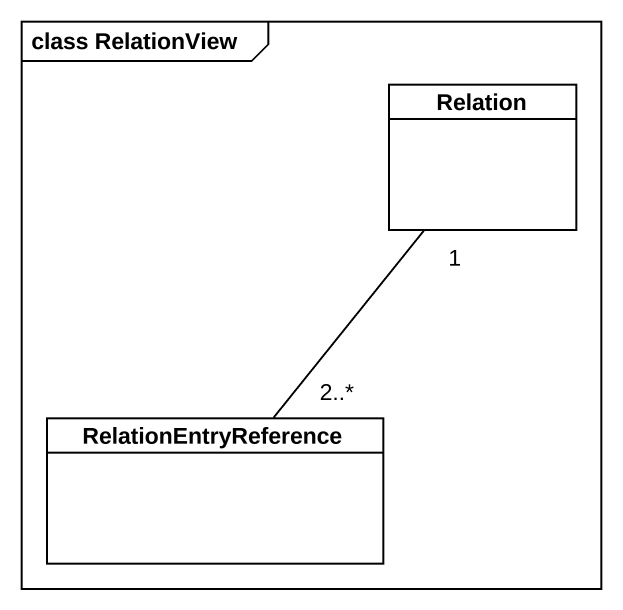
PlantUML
@startuml
mainframe class RelationView
hide circle
hide empty members
class Relation
class RelationEntryReference
Relation "1" -- "2..*" RelationEntryReference
@enduml
